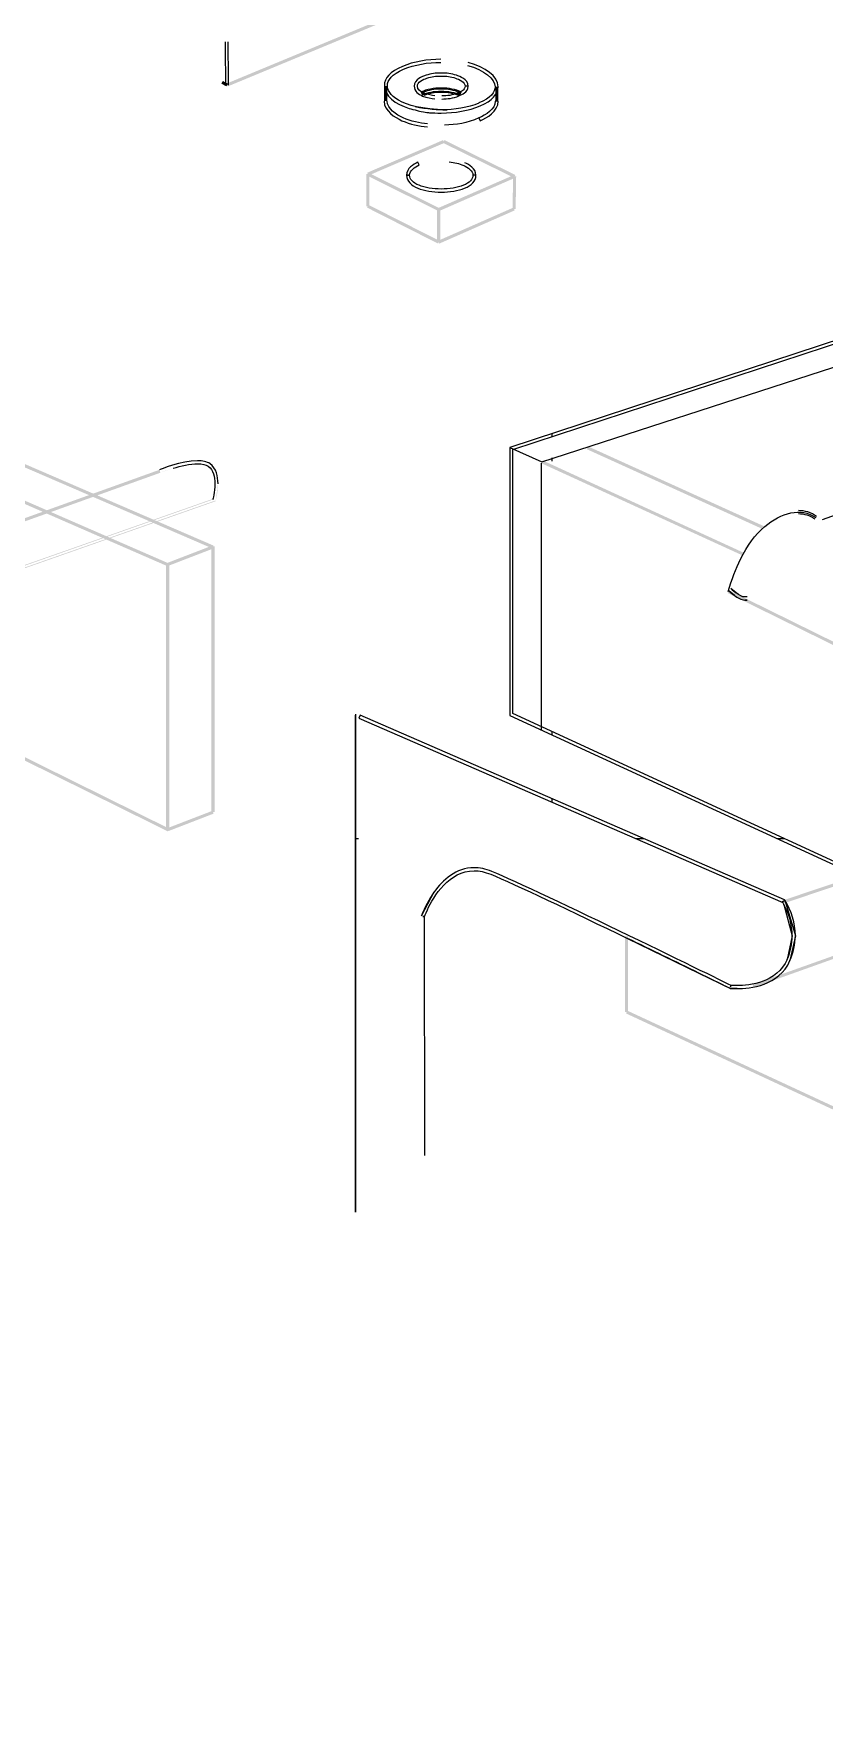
# Model space of a CAD drawing. Header units: millimetres. Extents: x 562 to 11403, y -8308 to -3911.
# Drawn here: x 4734.7 to 4905.9, y -8261.8 to -7899 of the extents above; entities that cross this region are included whole.
import ezdxf

# ---------------------------------------------------------------- set-up
doc = ezdxf.new("R2010")
doc.units = ezdxf.units.MM
doc.layers.add('3', color=3, linetype='Continuous')
pattern_1 = [(90, (-83164.34, -24837.3), (-174.625, 1e-14), []), (180, (-83164.34, -24837.3), (-9e-14, -698.5), [])]

msp = doc.modelspace()

# ---------------------------------------------------------------- hatches: boundary and pattern name
at = {"layer": '3'}
h = msp.add_hatch(dxfattribs=at)
h.set_pattern_fill('GRATE', color=256, scale=220, angle=90, style=0)
h.set_pattern_definition(pattern_1)
h.paths.add_polyline_path([(4917.87, -8024.1), (4917.37, -8082.3), (4917.36, -8082.29), (4917.34, -8082.28), (4838.46, -8046.02), (4838.46, -7988.93), (5080.09, -7909.61), (5086.8, -7912.64), (5087.52, -7939.12), (5088.19, -7939.1), (5087.46, -7912.2), (5080.12, -7908.9), (4837.8, -7988.45), (4837.8, -8046.45), (4917.05, -8082.88), (4917.54, -8083.14), (4918.03, -8083.41), (4918.55, -8024.11), (4917.88, -8024.1)])
h = msp.add_hatch(dxfattribs=at)
h.set_pattern_fill('GRATE', color=256, scale=220, angle=90, style=0)
h.set_pattern_definition(pattern_1)
h.paths.add_polyline_path([(4845.62, -8049.45), (4845.58, -7991.88), (5087.66, -7912.9), (5087.44, -7912.27), (4844.9, -7991.4), (4844.95, -8049.45)])
h = msp.add_hatch(color=256, dxfattribs=at)
h.paths.add_polyline_path([(4559.86, -8068.55), (4559.52, -8068.57), (4559.8, -8074.65), (4559.89, -8074.74)], flags=0)
h.paths.add_polyline_path([(4559.89, -8074.74, 0.02424), (4561.02, -8075.71)], flags=0)
h.paths.add_polyline_path([(4568.52, -8072.08), (4568.19, -8072), (4568.31, -8072.32), (4774.11, -8000.09), (4774.16, -7999.92)], flags=0)
h.paths.add_polyline_path([(4774.16, -7999.92, 0.062339), (4774.66, -7996.3)], flags=0)
h.paths.add_polyline_path([(4761.96, -7993.3), (4762.09, -7993.61), (4761.97, -7993.3), (4564.35, -8064.2), (4560.99, -8066.41), (4559.59, -8068.35), (4559.52, -8068.45), (4559.52, -8068.57), (4559.86, -8068.55), (4560.13, -8068.74), (4561.46, -8066.9), (4564.65, -8064.79), (4762.2, -7993.92), (4762.21, -7993.92)], flags=0)
h.paths.add_polyline_path([(4764.98, -7992.95, 0.02151), (4762.21, -7993.92)], flags=0)
h.paths.add_polyline_path([(4773.51, -7999.74), (4773.83, -7999.83), (4773.72, -7999.52), (4567.91, -8071.75), (4567.87, -8071.93)], flags=0)
h.paths.add_polyline_path([(4560.37, -8074.27, 0.026425), (4561.43, -8075.19)], flags=0)
h.paths.add_polyline_path([(4560.37, -8074.27), (4560.13, -8074.5), (4560.47, -8074.49), (4560.19, -8068.54), (4559.86, -8068.55), (4560.13, -8068.74), (4559.86, -8068.55)], flags=0)
h = msp.add_hatch(dxfattribs=at)
h.set_pattern_fill('GRATE', color=256, scale=220, angle=90, style=0)
h.set_pattern_definition(pattern_1)
h.paths.add_polyline_path([(4804.38, -8046.37), (4804.38, -8046.16), (4804.38, -8197.56), (4804.39, -8197.58)])
edge = h.paths.add_edge_path()
edge.add_arc((4810.83, -8196.97), 6.47, 185.4055, 210.1512)
edge.add_line((4805.23, -8200.22), (4804.39, -8197.58))
h.paths.add_polyline_path([(4819.32, -8190.64), (4819.32, -8137.66), (4819.32, -8104.63), (4819.32, -8089.86), (4818.98, -8089.86), (4819.3, -8089.97)], flags=17)
edge = h.paths.add_edge_path()
edge.add_arc((2492.63, -12995.56), 5444.2, 64.00561, 64.18609)
edge.add_line((4863.3, -8094.63), (4878.73, -8102.12))
edge = h.paths.add_edge_path()
edge.add_arc((3256.46, -11416.05), 3689.71, 63.80163, 63.91691)
edge.add_line((4878.73, -8102.12), (4885.4, -8105.39))
h.paths.add_polyline_path([(4885.4, -8105.39), (4885.45, -8105.41), (4885.51, -8105.42)])
edge = h.paths.add_edge_path()
edge.add_arc((4886.9, -8090), 15.49, 264.8237, 270.3354)
edge.add_line((4886.99, -8105.48), (4885.51, -8105.42))
edge = h.paths.add_edge_path()
edge.add_arc((4886.43, -8094.02), 13.16, 335.8274, 359.9359)
edge.add_line((4899.59, -8094.03), (4898.43, -8099.41))
edge = h.paths.add_edge_path()
edge.add_arc((4885.39, -8094.11), 14.2, 0.3066, 33.1223)
edge.add_line((4897.28, -8086.35), (4899.59, -8094.03))
h.paths.add_polyline_path([(4897.28, -8086.35), (4897.23, -8086.27), (4805.41, -8046.37), (4805.15, -8046.97), (4896.88, -8086.84), (4897.01, -8086.54), (4896.74, -8086.73)])
edge = h.paths.add_edge_path()
edge.add_arc((4885.16, -8094.15), 13.76, 0.4763, 30.0503)
edge.add_line((4897.07, -8087.26), (4898.92, -8094.03))
edge = h.paths.add_edge_path()
edge.add_arc((4886.39, -8094.02), 12.53, 335.8447, 359.9181)
edge.add_line((4898.92, -8094.03), (4897.82, -8099.14))
h.paths.add_polyline_path([(4885.58, -8104.76), (4885.54, -8105.09), (4885.69, -8104.79)])
edge = h.paths.add_edge_path(flags=17)
edge.add_arc((4840.02, -8097.83), 22.83, 144.4988, 159.2899)
edge.add_line((4818.67, -8089.75), (4821.44, -8084.57))
h.paths.add_polyline_path([(4818.67, -8089.75), (4818.65, -8089.81), (4818.65, -8089.86), (4818.65, -8261.76)])
edge = h.paths.add_edge_path()
edge.add_arc((4810.91, -8196.95), 5.89, 192.9255, 209.9775)
edge.add_line((4805.81, -8199.89), (4805.17, -8198.27))
h.paths.add_polyline_path([(4805.06, -8197.54), (4804.72, -8197.56), (4805.06, -8197.56), (4805.06, -8046.62), (4838.69, -8033.41), (4804.38, -8046.37)])

# ---------------------------------------------------------------- linework, layer by layer
for p, q in [((4818.64, -7911.6), (4818.94, -7912.19)), ((4819.01, -7911.72), (4819.3, -7912.31)), ((4826.51, -7911.83), (4826.77, -7912.44)), ((4826.62, -7912.31), (4826.91, -7911.72)), ((4826.98, -7912.19), (4827.27, -7911.6)), ((4828.79, -7910.37), (4828.12, -7910.31)), ((4835.31, -7913.57), (4834.65, -7913.57)), ((4831.1, -7917.21), (4831.37, -7917.82)), ((4818.22, -7927.38), (4817.92, -7926.79)), ((4815.44, -7929.6), (4816.11, -7929.6)), ((4816.11, -7929.6), (4815.44, -7929.6)), ((4830.48, -7929.6), (4829.82, -7929.6)), ((4837.8, -7988.45), (4844.75, -7991.56))]:
    msp.add_line(p, q, dxfattribs=at)
at = {"layer": '3', "flags": 128}
for points in [[(4917.48, -8035.95), (4917.37, -8082.3), (4917.36, -8082.29), (4917.34, -8082.28), (4838.46, -8046.02), (4838.46, -7988.93), (5080.09, -7909.61), (5086.8, -7912.64), (5087.52, -7939.12), (5088.19, -7939.1), (5087.46, -7912.2), (5080.12, -7908.9), (4837.8, -7988.45), (4837.8, -8046.45), (4917.05, -8082.88), (4917.54, -8083.14), (4918.03, -8083.41), (4918.11, -8036.26)], [(4844.75, -7991.56), (5086.82, -7913.16)], [(4844.61, -7991.85), (4844.61, -8049.58)], [(4905.49, -8004.02), (4946.18, -7989.54)], [(4889.16, -8020.79), (4888.62, -8020.79)], [(4804.38, -8046.16), (4804.38, -8153.76), (4804.39, -8153.78), (4804.38, -8046.37)], [(4819.32, -8089.92), (4819.32, -8089.86), (4818.98, -8089.86), (4819.3, -8089.97), (4819.31, -8141.57)]]:
    msp.add_lwpolyline(points, dxfattribs=at)
for points in [[(4885.18, -8019.46, 0.026957), (4886.39, -8020.44)], [(4885.64, -8018.98, 0.028049), (4886.78, -8019.9)], [(4821.44, -8084.57, 0.064628), (4818.67, -8089.75)], [(4899.59, -8094.03, 0.144172), (4897.28, -8086.35)], [(4898.92, -8094.03, 0.129762), (4897.07, -8087.26)], [(4878.73, -8102.12, 0.000788), (4863.3, -8094.63)], [(4897.82, -8099.14, 0.105428), (4898.92, -8094.03)], [(4898.43, -8099.41, 0.105583), (4899.59, -8094.03)], [(4885.4, -8105.39, 0.000503), (4878.73, -8102.12)], [(4885.51, -8105.42, 0.024054), (4886.99, -8105.48)]]:
    msp.add_lwpolyline(points, format="xyb", close=True, dxfattribs=at)
for points in [[(4888.63, -8021.45), (4888.68, -8021.45), (4889.16, -8021.46)], [(4897.28, -8086.35), (4897.23, -8086.27), (4805.41, -8046.37), (4805.15, -8046.97), (4896.88, -8086.84), (4897.01, -8086.54), (4896.74, -8086.73)], [(4885.4, -8105.39), (4885.45, -8105.41), (4885.51, -8105.42)], [(4885.58, -8104.76), (4885.54, -8105.09), (4885.69, -8104.79)]]:
    msp.add_lwpolyline(points, close=True, dxfattribs=at)
at = {"layer": '3'}
for points in [[(4776.17, -7900.77), (4776.17, -7903.89), (4776.29, -7907), (4776.29, -7910.1)], [(4776.96, -7910.1), (4776.96, -7906.98), (4776.84, -7903.87), (4776.84, -7900.77)], [(4822.89, -7904.54), (4819.98, -7904.54), (4817.01, -7905.02), (4814.55, -7906.09)], [(4814.55, -7906.09), (4811.91, -7907.2), (4810.66, -7908.64), (4810.65, -7910.19)], [(4811.32, -7910.19), (4811.31, -7909.05), (4812.27, -7907.78), (4814.81, -7906.7)], [(4814.81, -7906.7), (4817.16, -7905.67), (4820.06, -7905.2), (4822.89, -7905.2)], [(4818.1, -7908.7), (4817.58, -7909.05), (4817.13, -7909.6), (4817.13, -7910.34)], [(4819.67, -7907.99), (4819.22, -7908.12), (4818.62, -7908.33), (4818.1, -7908.7)], [(4818.49, -7909.24), (4818.9, -7908.94), (4819.45, -7908.74), (4819.85, -7908.63)], [(4822.9, -7907.5), (4821.79, -7907.5), (4820.78, -7907.62), (4819.65, -7907.99)], [(4819.86, -7908.62), (4820.91, -7908.28), (4821.83, -7908.16), (4822.9, -7908.16)], [(4826.27, -7907.99), (4825.14, -7907.62), (4824.13, -7907.5), (4822.9, -7907.5)], [(4822.9, -7908.16), (4824.09, -7908.16), (4825, -7908.28), (4826.06, -7908.62)], [(4826.06, -7908.62), (4826.41, -7908.74), (4826.95, -7908.94), (4827.39, -7909.24)], [(4827.77, -7908.69), (4827.24, -7908.33), (4826.64, -7908.12), (4826.27, -7907.99)], [(4828.79, -7910.34), (4828.79, -7909.59), (4828.3, -7909.05), (4827.77, -7908.69)], [(4828.62, -7905.88), (4832.27, -7906.79), (4834.64, -7908.76), (4834.6, -7910.49)], [(4835.27, -7910.49), (4835.22, -7908.18), (4832.54, -7906.2), (4828.78, -7905.24)], [(4817.13, -7910.34), (4817.13, -7911.44), (4818.02, -7912.1), (4818.93, -7912.47)], [(4819.19, -7911.86), (4818.35, -7911.51), (4817.79, -7911.03), (4817.8, -7910.34)], [(4817.8, -7910.34), (4817.8, -7909.89), (4818.06, -7909.54), (4818.49, -7909.24)], [(4822.96, -7910.76), (4821.38, -7910.76), (4819.8, -7911.03), (4818.64, -7911.6)], [(4818.94, -7912.19), (4819.95, -7911.69), (4821.46, -7911.42), (4822.96, -7911.42)], [(4822.96, -7910.97), (4821.53, -7910.97), (4820.1, -7911.21), (4819.01, -7911.72)], [(4821.61, -7912.4), (4821.02, -7912.34), (4820.01, -7912.2), (4819.19, -7911.86)], [(4819.29, -7912.31), (4820.25, -7911.86), (4821.6, -7911.63), (4822.96, -7911.63)], [(4827.27, -7911.6), (4826.12, -7911.03), (4824.54, -7910.76), (4822.96, -7910.76)], [(4826.91, -7911.72), (4825.81, -7911.21), (4824.39, -7910.97), (4822.96, -7910.97)], [(4822.96, -7911.42), (4824.46, -7911.42), (4825.96, -7911.69), (4826.98, -7912.19)], [(4822.96, -7911.63), (4824.31, -7911.63), (4825.66, -7911.86), (4826.62, -7912.31)], [(4826.51, -7911.83), (4825.35, -7912.32), (4824.26, -7912.46), (4823.08, -7912.46)], [(4823.08, -7913.12), (4824.32, -7913.12), (4825.52, -7912.97), (4826.77, -7912.44)], [(4827.62, -7911.29), (4827.35, -7911.5), (4826.95, -7911.65), (4826.51, -7911.83)], [(4826.77, -7912.44), (4827.18, -7912.26), (4827.64, -7912.11), (4828.03, -7911.81)], [(4827.39, -7909.24), (4827.83, -7909.54), (4828.12, -7909.9), (4828.12, -7910.34)], [(4828.12, -7910.31), (4828.06, -7910.83), (4827.89, -7911.08), (4827.62, -7911.29)], [(4828.03, -7911.81), (4828.43, -7911.52), (4828.73, -7911.05), (4828.79, -7910.37)], [(4834.6, -7910.49), (4834.6, -7911.63), (4833.65, -7912.91), (4831.1, -7913.98)], [(4831.36, -7914.59), (4834.01, -7913.48), (4835.26, -7912.04), (4835.27, -7910.49)], [(4810.6, -7913.57), (4810.64, -7915.76), (4812.96, -7917.08), (4814.42, -7917.81)], [(4814.71, -7917.22), (4813.27, -7916.53), (4811.24, -7915.2), (4811.27, -7913.57)], [(4818.93, -7912.47), (4819.87, -7912.85), (4820.91, -7913), (4821.54, -7913.06)], [(4831.1, -7913.99), (4828.76, -7915.01), (4825.82, -7915.48), (4822.97, -7915.48)], [(4822.97, -7916.15), (4825.89, -7916.14), (4828.91, -7915.67), (4831.37, -7914.59)], [(4834.65, -7913.57), (4834.69, -7915.33), (4832.54, -7916.64), (4831.1, -7917.21)], [(4831.37, -7917.82), (4832.83, -7917.2), (4835.27, -7915.88), (4835.31, -7913.57)], [(4814.44, -7917.83), (4816.27, -7918.55), (4818.12, -7919.04), (4819.97, -7919.16)], [(4820.02, -7918.5), (4818.25, -7918.39), (4816.47, -7917.92), (4814.69, -7917.21)], [(4831.1, -7917.22), (4828.59, -7918.34), (4826.21, -7918.74), (4823.7, -7918.74)], [(4817.92, -7926.79), (4817.43, -7927.03), (4816.83, -7927.34), (4816.33, -7927.78)], [(4824.68, -7926.7), (4825.86, -7926.82), (4826.78, -7927.05), (4827.84, -7927.51)], [(4830.48, -7929.6), (4830.45, -7928.13), (4828.98, -7927.29), (4828.1, -7926.91)], [(4816.33, -7927.78), (4815.84, -7928.22), (4815.43, -7928.83), (4815.44, -7929.6)], [(4815.44, -7929.6), (4815.44, -7930.91), (4816.49, -7931.83), (4817.89, -7932.39)], [(4818.15, -7931.78), (4816.84, -7931.25), (4816.1, -7930.5), (4816.11, -7929.6)], [(4816.11, -7929.6), (4816.11, -7929.06), (4816.37, -7928.65), (4816.78, -7928.28)], [(4816.78, -7928.28), (4817.19, -7927.91), (4817.74, -7927.62), (4818.22, -7927.38)], [(4829.82, -7929.6), (4829.82, -7930.5), (4829.07, -7931.25), (4827.77, -7931.78)], [(4827.84, -7927.51), (4828.65, -7927.84), (4829.85, -7928.67), (4829.82, -7929.6)], [(4828.03, -7932.39), (4829.43, -7931.83), (4830.48, -7930.91), (4830.48, -7929.6)], [(4817.89, -7932.39), (4819.3, -7932.97), (4821.13, -7933.25), (4822.96, -7933.25)], [(4822.96, -7932.59), (4821.2, -7932.59), (4819.43, -7932.31), (4818.15, -7931.78)], [(4827.77, -7931.78), (4826.49, -7932.31), (4824.72, -7932.59), (4822.96, -7932.59)], [(4822.96, -7933.25), (4824.79, -7933.25), (4826.62, -7932.97), (4828.03, -7932.39)], [(4770.25, -7991.34), (4766.72, -7991.34), (4761.97, -7993.3), (4761.96, -7993.3)], [(4764.98, -7992.95), (4766.58, -7992.47), (4768.6, -7991.99), (4770.25, -7992)], [(4772.93, -7991.99), (4772.22, -7991.5), (4771.28, -7991.34), (4770.25, -7991.34)], [(4770.25, -7992), (4771.2, -7991.99), (4772.02, -7992.16), (4772.55, -7992.53)], [(4774.66, -7996.3), (4774.65, -7994.73), (4774.32, -7992.96), (4772.93, -7991.99)], [(4772.55, -7992.53), (4773.64, -7993.28), (4773.99, -7994.8), (4773.98, -7996.3)], [(4773.98, -7996.3), (4773.99, -7998.09), (4773.51, -7999.74), (4773.51, -7999.74)], [(4904.19, -8003.38), (4903.01, -8002.5), (4901.65, -8002.11), (4900.24, -8002.11)], [(4900.24, -8002.77), (4901.52, -8002.77), (4902.73, -8003.13), (4903.79, -8003.91)], [(4886.39, -8020.44), (4887.07, -8020.92), (4887.87, -8021.43), (4888.63, -8021.45)], [(4888.62, -8020.79), (4888.21, -8020.81), (4887.4, -8020.37), (4886.78, -8019.9)], [(4830.07, -8079.33), (4826.15, -8079.33), (4823.3, -8081.98), (4821.44, -8084.57)], [(4833.93, -8080.14), (4832.56, -8079.58), (4831.27, -8079.33), (4830.07, -8079.33)], [(4819.96, -8088.41), (4821.3, -8085.56), (4824.7, -8079.96), (4830.07, -8079.99)], [(4830.07, -8079.99), (4831.18, -8079.99), (4832.37, -8080.21), (4833.68, -8080.75)], [(4833.68, -8080.75), (4838.69, -8082.82), (4851.63, -8088.99), (4863.3, -8094.63)], [(4885.69, -8104.79), (4885.69, -8104.79), (4844.04, -8084.31), (4833.93, -8080.14)], [(4819.3, -8089.97), (4819.3, -8089.97), (4819.52, -8089.35), (4819.96, -8088.41)], [(4896.74, -8086.73), (4896.74, -8086.73), (4896.87, -8086.91), (4897.07, -8087.26)], [(4897.82, -8099.14), (4895.6, -8104.18), (4889.74, -8104.83), (4886.99, -8104.83)], [(4886.99, -8105.48), (4889.8, -8105.48), (4895.99, -8104.86), (4898.43, -8099.41)], [(4886.99, -8104.83), (4886.12, -8104.83), (4885.58, -8104.76), (4885.58, -8104.76)]]:
    msp.add_open_spline(points, degree=3, dxfattribs=at)
for points, knots in [([(4810.65, -7910.19), (4810.69, -7912.51), (4813.38, -7914.48), (4817.14, -7915.45), (4818.87, -7915.88), (4820.77, -7916.15), (4822.97, -7916.15)], [0, 0, 0, 0, 1, 1.15283, 1.207957, 1.228925, 1.228925, 1.228925, 1.228925]), ([(4817.33, -7914.73), (4819.7, -7915.29), (4822.97, -7915.48), (4824.37, -7915.44), (4813.64, -7915.32), (4811.27, -7911.92), (4811.32, -7910.19)], [0, 0, 0, 0, 0.093875, 0.108805, 0.117164, 1, 1, 1, 1]), ([(4885.05, -8019.62), (4885.82, -8017.05), (4886.71, -8014.7), (4887.75, -8012.6), (4889.19, -8009.72), (4890.9, -8007.33), (4892.96, -8005.56), (4896.42, -8002.58), (4900.87, -8001.32), (4903.99, -8003.64)], [-1.029952, -1.029952, -1.029952, -1.029952, -0.596122, -0.596122, -0.596122, 0, 0, 0, 1, 1, 1, 1])]:
    msp.add_open_spline(points, degree=3, knots=knots, dxfattribs=at)
for points in [[(4776.75, -7910.4), (4886.7, -7864.83), (4776.49, -7909.79), (4886.44, -7864.22)], [(4776.79, -7909.81), (4775.7, -7909.21), (4776.46, -7910.39), (4775.38, -7909.79)], [(4810.6, -7913.57), (4811.27, -7913.57), (4810.6, -7910.34), (4811.27, -7910.34)], [(4834.65, -7913.57), (4835.32, -7913.57), (4834.65, -7910.46), (4835.32, -7910.46)], [(4773.67, -8009.67), (4568.46, -7921.07), (4773.4, -8010.28), (4568.19, -7921.68)], [(4823.37, -7922), (4806.94, -7929.06), (4823.64, -7922.61), (4807.2, -7929.67)], [(4839, -7929.54), (4823.65, -7922.01), (4838.7, -7930.14), (4823.35, -7922.6)], [(4764.09, -8013.57), (4558.63, -7924.05), (4763.82, -8014.18), (4558.36, -7924.65)], [(4806.73, -7936.3), (4807.41, -7936.3), (4806.73, -7929.36), (4807.41, -7929.36)], [(4806.92, -7929.66), (4822.26, -7937.31), (4807.22, -7929.07), (4822.57, -7936.72)], [(4822.55, -7937.32), (4838.98, -7930.14), (4822.28, -7936.71), (4838.71, -7929.54)], [(4838.52, -7929.83), (4838.39, -7936.89), (4839.18, -7929.84), (4839.06, -7936.9)], [(4806.92, -7936.6), (4822.26, -7944.37), (4807.22, -7936.01), (4822.57, -7943.78)], [(4822.08, -7944.08), (4822.75, -7944.08), (4822.08, -7937.02), (4822.75, -7937.02)], [(4822.55, -7944.38), (4838.86, -7937.2), (4822.28, -7943.77), (4838.59, -7936.59)], [(4892.96, -8005.56), (4854.75, -7988.24), (4892.41, -8006.05), (4854.47, -7988.84)], [(4888.47, -8011.25), (4844.89, -7991.26), (4888.16, -8011.8), (4844.61, -7991.86)], [(4763.92, -8014.05), (4773.71, -8010.28), (4763.67, -8013.43), (4773.46, -8009.66)], [(4773.24, -8067.28), (4773.92, -8067.28), (4773.24, -8009.83), (4773.92, -8009.83)], [(4763.42, -8071.26), (4764.09, -8071.26), (4763.42, -8013.81), (4764.09, -8013.81)], [(4922.46, -8037.67), (4885.14, -8019.3), (4922.16, -8038.26), (4884.95, -8019.94)], [(4716.93, -8048.29), (4763.79, -8071.46), (4717.23, -8047.7), (4764.09, -8070.87)], [(4763.92, -8071.41), (4773.71, -8067.63), (4763.67, -8070.79), (4773.46, -8067.02)], [(4897.07, -8087.04), (4913.76, -8081.44), (4896.86, -8086.41), (4913.55, -8080.81)], [(4862.75, -8110.53), (4863.41, -8110.53), (4862.75, -8094.2), (4863.41, -8094.2)], [(4890.57, -8105.21), (4918.4, -8095.27), (4890.35, -8104.59), (4918.19, -8094.69)], [(4974.42, -8161.83), (4863.22, -8110.23), (4974.14, -8162.43), (4862.94, -8110.83)]]:
    msp.add_solid(points, dxfattribs=at)

doc.saveas('drawing.dxf')
